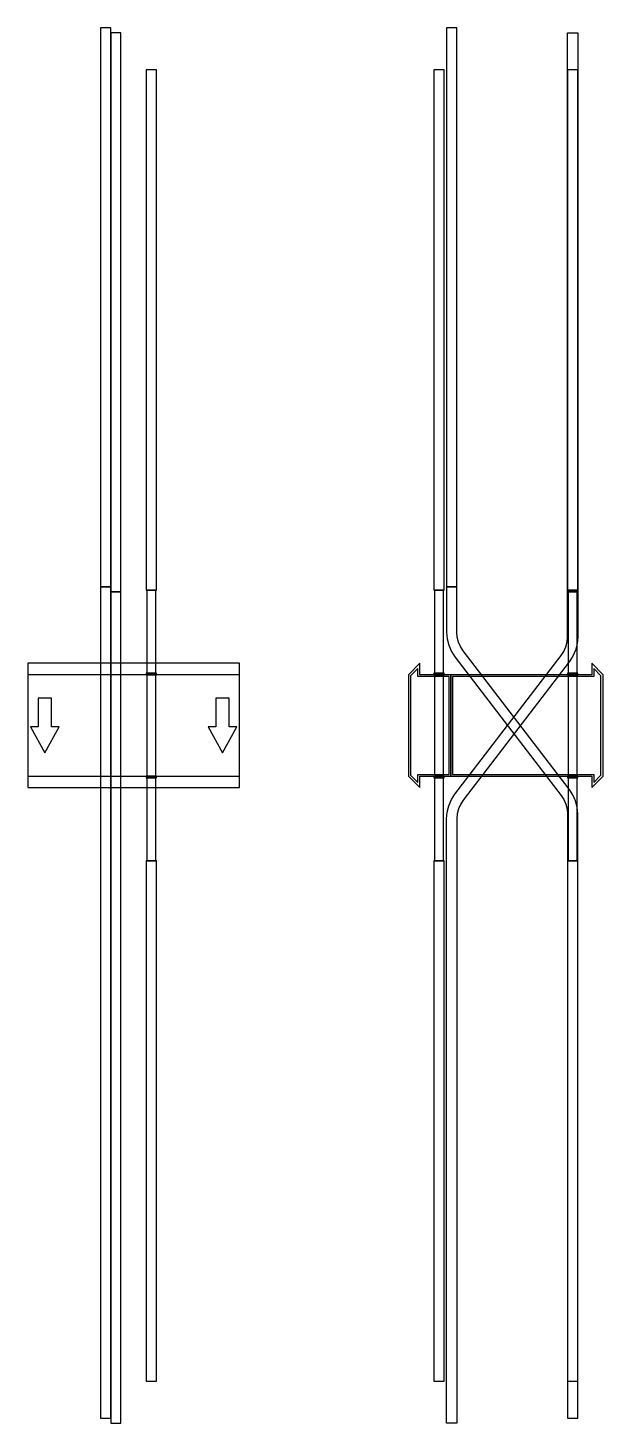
# Model space of a CAD drawing. Extents: x 0 to 680, y -825 to 825.
import ezdxf

# ---------------------------------------------------------------- set-up
doc = ezdxf.new("R2010")
doc.units = 0
doc.layers.add('Halfen', color=7, linetype='CONTINUOUS')

msp = doc.modelspace()

# ---------------------------------------------------------------- linework, layer by layer
at = {"layer": 'Halfen', "color": 7}
for points in [[(98, 163.766), (98, 824.766), (86, 824.766), (86, 163.766)], [(110, 158.108), (110, 819.108), (98, 819.108), (98, 158.108)], [(507, 163.766), (507, 824.766), (495, 824.766), (495, 163.766)], [(638, 158.108), (638, 819.108), (650, 819.108), (650, 158.108)], [(152, 160), (152, 775), (140, 775), (140, 160)], [(492, 160), (492, 775), (480, 775), (480, 160)], [(650, 160), (650, 775), (638, 775), (638, 160)], [(98, -819.108), (98, 163.766), (86, 163.766), (86, -819.108)], [(110, -824.767), (110, 158.108), (98, 158.108), (98, -824.767)], [(151.25, 62), (151.25, 160), (140.75, 160), (140.75, 62)], [(491.25, 62), (491.25, 160), (480.75, 160), (480.75, 62)], [(650, -819.108), (650, -104.608), (649.359, -96.789), (647.453, -89.179), (644.332, -81.981), (640.081, -75.388), (514.439, 88.352), (511.251, 93.297), (508.911, 98.695), (507.481, 104.403), (507, 110.267), (507, 163.766), (495, 163.766), (495, 110.267), (495.641, 102.448), (497.547, 94.838), (500.668, 87.64), (504.919, 81.046), (630.561, -82.693), (633.749, -87.638), (636.089, -93.037), (637.519, -98.744), (638, -104.608), (638, -819.108)], [(495, -824.767), (495, -110.267), (495.641, -102.448), (497.547, -94.838), (500.668, -87.64), (504.919, -81.046), (630.561, 82.693), (633.749, 87.638), (636.089, 93.037), (637.519, 98.744), (638, 104.608), (638, 158.108), (650, 158.108), (650, 104.608), (649.359, 96.789), (647.453, 89.179), (644.332, 81.981), (640.081, 75.388), (514.439, -88.352), (511.251, -93.297), (508.911, -98.695), (507.481, -104.403), (507, -110.267), (507, -824.767)], [(649.25, 62), (649.25, 160), (638.75, 160), (638.75, 62)], [(0, -73.5), (250, -73.5), (250, 73.5), (0, 73.5)], [(500, -60), (500, 60), (463.5, 60), (463.5, 73.5), (450, 60), (450, -60), (463.5, -73.5), (463.5, -60)], [(498, -58), (498, 58), (461, 58), (461, 67.25), (452.5, 58.75), (452.5, -58.75), (461, -67.25), (461, -58)], [(680, -60), (680, 60), (666.5, 73.5), (666.5, 60), (500, 60), (500, -60), (666.5, -60), (666.5, -73.5)], [(677.5, -58.75), (677.5, 58.75), (669, 67.25), (669, 58), (502, 58), (502, -58), (669, -58), (669, -67.25)], [(0, -60), (250, -60), (250, 60), (0, 60)], [(152, 60), (152, 62), (140, 62), (140, 60)], [(151.25, -60), (151.25, 60), (140.75, 60), (140.75, -60)], [(492, 60), (492, 62), (480, 62), (480, 60)], [(491.25, -60), (491.25, 60), (480.75, 60), (480.75, -60)], [(650, 60), (650, 62), (638, 62), (638, 60)], [(649.25, -60), (649.25, 60), (638.75, 60), (638.75, -60)], [(20, -32.5), (37, -1.5), (28, -1.5), (28, 32.5), (12, 32.5), (12, -1.5), (3, -1.5)], [(230, -32.5), (247, -1.5), (238, -1.5), (238, 32.5), (222, 32.5), (222, -1.5), (213, -1.5)], [(152, -62), (152, -60), (140, -60), (140, -62)], [(151.25, -160), (151.25, -62), (140.75, -62), (140.75, -160)], [(492, -62), (492, -60), (480, -60), (480, -62)], [(491.25, -160), (491.25, -62), (480.75, -62), (480.75, -160)], [(650, -62), (650, -60), (638, -60), (638, -62)], [(649.25, -160), (649.25, -62), (638.75, -62), (638.75, -160)], [(152, -775), (152, -160), (140, -160), (140, -775)], [(492, -775), (492, -160), (480, -160), (480, -775)], [(650, -775), (650, -160), (638, -160), (638, -775)]]:
    msp.add_lwpolyline(points, close=True, dxfattribs=at)

doc.saveas('drawing.dxf')
